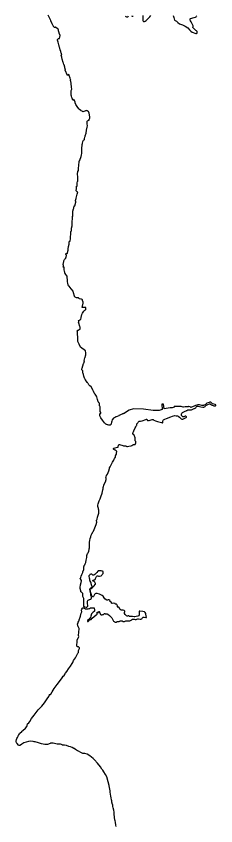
# Model space of a CAD drawing. Header units: inches. Extents: x 1341578 to 1502124, y 557203 to 748561.
# Drawn here: x 1470820 to 1472791, y 580473 to 588468 of the extents above; entities that cross this region are included whole.
import ezdxf

# ---------------------------------------------------------------- set-up
doc = ezdxf.new("R2010")
doc.units = ezdxf.units.IN
doc.header["$MEASUREMENT"] = 0
doc.layers.add('Zipcode', color=7, linetype='Continuous')

msp = doc.modelspace()

# ---------------------------------------------------------------- linework, layer by layer
at = {"layer": 'Zipcode'}
for points in [[(1471805.7, 580464.9), (1471803.8, 580480.8), (1471799.9, 580509.5), (1471796.6, 580522.9), (1471794.4, 580533.9), (1471791.9, 580554.1), (1471789, 580591.8), (1471787.2, 580610.7), (1471785.9, 580624.8), (1471785.3, 580627.2), (1471779.2, 580652), (1471775.7, 580665), (1471774.6, 580669.5), (1471772.9, 580675.8), (1471768.5, 580692.4), (1471767.2, 580697.1), (1471765.8, 580705.6), (1471763.3, 580718.9), (1471761, 580731.1), (1471758.3, 580750.9), (1471755.9, 580767.5), (1471749.6, 580805.9), (1471748, 580815.7), (1471747.3, 580819.7), (1471738.6, 580867.2), (1471737.9, 580870.8), (1471729.7, 580908.5), (1471714.7, 580956), (1471702.6, 580980.7), (1471685.9, 581005.6), (1471676, 581021.8), (1471667.4, 581031.9), (1471652.5, 581054.7), (1471623.8, 581092.8), (1471593, 581125.7), (1471579.6, 581137.7), (1471548.5, 581163.7), (1471522.6, 581179.4), (1471499.1, 581187.5), (1471498.3, 581187.7), (1471497.5, 581187.7), (1471493.6, 581187.8), (1471477.7, 581188.2), (1471471.3, 581192), (1471459.7, 581198.1), (1471435.5, 581210.5), (1471427, 581214.5), (1471416.8, 581219.3), (1471406.6, 581226.7), (1471393.4, 581236.2), (1471390.9, 581237.4), (1471371.4, 581246.2), (1471357.5, 581251.5), (1471340.6, 581257.9), (1471316.8, 581265.2), (1471296.8, 581268.9), (1471284.2, 581269), (1471279, 581268.9), (1471275, 581272.7), (1471267.9, 581275.8), (1471259.2, 581278.4), (1471243.1, 581280.1), (1471225.1, 581281), (1471185, 581289.1), (1471173.7, 581289.9), (1471163.8, 581289.1), (1471160.6, 581288.6), (1471154.2, 581285.9), (1471146.7, 581282.8), (1471140.2, 581280.7), (1471130.8, 581277.7), (1471130.4, 581277.7), (1471102.1, 581276), (1471069, 581283.6), (1471041.1, 581293), (1471007.4, 581302), (1470999.3, 581303.4), (1470997.9, 581303.6), (1470986.9, 581305.5), (1470963.8, 581307.8), (1470941.7, 581306), (1470920.3, 581300.3), (1470897.1, 581291.5), (1470885.2, 581286.5), (1470875.3, 581280.6), (1470861.6, 581271), (1470855.6, 581266.5), (1470851.2, 581264.8), (1470848.3, 581265.9), (1470843, 581269.7), (1470828.6, 581284.5), (1470823.2, 581292.9), (1470820.6, 581305.6), (1470820.4, 581309.2), (1470823.6, 581325.8), (1470827.3, 581334.1), (1470832.1, 581344.5), (1470839.3, 581359.8), (1470843.4, 581368.7), (1470845.4, 581371.5), (1470852.4, 581381.5), (1470853.1, 581382.3), (1470857.8, 581387.2), (1470874.8, 581405.3), (1470877.4, 581407.6), (1470885, 581414.3), (1470911.2, 581437.3), (1470911.8, 581437.8), (1470925.4, 581454.2), (1470928.5, 581464.4), (1470929, 581470.4), (1470930.9, 581475.4), (1470931.1, 581476), (1470933.4, 581479.2), (1470943.7, 581491.5), (1470954.3, 581504.1), (1470970.8, 581532.3), (1470996.7, 581564.2), (1471017.7, 581592.1), (1471036.8, 581616.9), (1471052.6, 581633.9), (1471072.7, 581655.2), (1471099.6, 581686.3), (1471126, 581727.5), (1471141.1, 581749.9), (1471148.4, 581766.9), (1471150.4, 581770.4), (1471151.7, 581771.4), (1471153.5, 581771.6), (1471155.2, 581770.6), (1471157.7, 581769.8), (1471158.4, 581770), (1471161.5, 581771.8), (1471175.8, 581797.7), (1471196.1, 581828.7), (1471224.7, 581869.2), (1471246.4, 581899.4), (1471273.2, 581935.5), (1471285.2, 581949.8), (1471294.2, 581959.1), (1471303.8, 581975), (1471306.6, 581981), (1471320.2, 581998.4), (1471337.3, 582023.3), (1471355.3, 582048.3), (1471373.6, 582075.3), (1471380.6, 582087.3), (1471386.8, 582104.8), (1471395.2, 582119.6), (1471406.5, 582133), (1471417.9, 582156.9), (1471429.1, 582177.8), (1471433.9, 582186.1), (1471434.3, 582199), (1471437, 582204.5), (1471442.7, 582216.7), (1471445, 582224.4), (1471445.4, 582229.3), (1471438.9, 582235.9), (1471434.9, 582239.4), (1471428.2, 582241.1), (1471426.5, 582241.5), (1471420.8, 582244.5), (1471419.7, 582246.7), (1471418, 582255.1), (1471423.4, 582294.8), (1471423.3, 582311.2), (1471424.2, 582314.1), (1471433.1, 582330.8), (1471436.4, 582333.6), (1471438.5, 582342.2), (1471437, 582353.5), (1471438.6, 582385), (1471442.6, 582418.3), (1471442.6, 582423.1), (1471439.6, 582429.7), (1471434.7, 582435.3), (1471432.2, 582438.9), (1471430, 582448.3), (1471429.5, 582450.4), (1471427.1, 582467.2), (1471427.8, 582472.2), (1471431.6, 582480.7), (1471433.7, 582485.4), (1471438, 582494.9), (1471446.4, 582516.5), (1471449.2, 582522.8), (1471455.3, 582544.6), (1471461.9, 582572), (1471466.8, 582587.2), (1471465.9, 582603.8), (1471468.1, 582613.5), (1471474.5, 582621.3), (1471476.8, 582624.7), (1471480.8, 582627), (1471485.9, 582627), (1471495.9, 582622.9), (1471505.7, 582617.3), (1471513.4, 582615.6), (1471514.6, 582615.1), (1471526.5, 582616.8), (1471531.5, 582616.8), (1471540.9, 582617.7), (1471545.4, 582619.3), (1471553.8, 582625.1), (1471559.5, 582627.1), (1471579.8, 582626.7), (1471587.6, 582626.5), (1471589.6, 582625.2), (1471591.1, 582623.4), (1471593.9, 582604.7), (1471594, 582597.9), (1471593.9, 582597.4), (1471593.3, 582593.4), (1471589.7, 582588.6), (1471579.3, 582582.3), (1471570.7, 582573.5), (1471564.4, 582565.2), (1471555.7, 582545), (1471552.5, 582530.9), (1471551.7, 582526.9), (1471539, 582511), (1471524.4, 582500.1), (1471522.8, 582496.9), (1471522.8, 582493.6), (1471525.5, 582491.3), (1471528.9, 582490.6), (1471530.8, 582491.1), (1471536.9, 582497.6), (1471544.8, 582506.1), (1471561.5, 582511.9), (1471570.3, 582522.5), (1471591.4, 582539.8), (1471609.4, 582556.4), (1471613.4, 582557.2), (1471615.9, 582558.7), (1471619.2, 582564.3), (1471620.8, 582567.2), (1471620.8, 582570.5), (1471619.2, 582576.3), (1471619.3, 582580.6), (1471620.3, 582581.7), (1471621.1, 582581.9), (1471623.1, 582581.9), (1471626, 582580.6), (1471628.8, 582579.8), (1471629.9, 582580), (1471630.4, 582580.1), (1471631.7, 582580.9), (1471633, 582582.2), (1471634.8, 582586.3), (1471637.1, 582588), (1471638.3, 582588.5), (1471641.9, 582587.5), (1471642.6, 582587), (1471643.6, 582583.4), (1471646.8, 582573.1), (1471647.1, 582572.1), (1471647.8, 582570.3), (1471650.6, 582563.8), (1471654.6, 582558.5), (1471656.7, 582557.4), (1471660, 582557.4), (1471668.5, 582558.1), (1471674.3, 582558.5), (1471675.8, 582558.6), (1471676.3, 582558.6), (1471679.9, 582558.6), (1471683, 582559.4), (1471683.9, 582562.1), (1471685, 582564.6), (1471687.3, 582567.9), (1471691.5, 582569.9), (1471693.6, 582570.2), (1471694.9, 582569.4), (1471695.1, 582569.1), (1471698.8, 582567.2), (1471700.9, 582567.4), (1471712.2, 582567.8), (1471717, 582566.8), (1471725.3, 582562.8), (1471741, 582549.6), (1471763.4, 582527.8), (1471771.9, 582515.1), (1471777.1, 582499.3), (1471780.4, 582493.6), (1471786.5, 582489.3), (1471790.8, 582486), (1471796.1, 582483.7), (1471802.6, 582483.3), (1471805.9, 582483.7), (1471817.3, 582490.8), (1471819.1, 582492.3), (1471822.6, 582492.3), (1471828.2, 582490.3), (1471831.4, 582490), (1471834.5, 582490), (1471837.4, 582491.3), (1471838.5, 582491.8), (1471842.7, 582493.7), (1471847.7, 582495.9), (1471853.7, 582498.5), (1471854.4, 582498.8), (1471858.9, 582498.9), (1471862.2, 582498.5), (1471865.5, 582497.5), (1471866.3, 582496.9), (1471869.6, 582493.9), (1471874, 582491.6), (1471881.7, 582491.8), (1471890.8, 582492.3), (1471903.7, 582495.8), (1471915.2, 582498.1), (1471925.8, 582498.2), (1471941.7, 582498.7), (1471947.9, 582501.4), (1471956.7, 582505.2), (1471958.2, 582505.9), (1471969.8, 582514), (1471973.8, 582515.2), (1471978.2, 582515), (1471985.7, 582513), (1471995.1, 582510.5), (1471995.7, 582510.3), (1471997.7, 582509.8), (1472000.4, 582509.1), (1472006.1, 582509.3), (1472012.7, 582512.5), (1472019.8, 582515.9), (1472023.1, 582516.6), (1472025.9, 582517.3), (1472027.2, 582517.6), (1472042.6, 582513.8), (1472050.4, 582513.3), (1472056.7, 582515.5), (1472061, 582518.3), (1472065.3, 582522.5), (1472073.9, 582532.3), (1472076.2, 582534.2), (1472079.5, 582534.3), (1472083.8, 582532.9), (1472098.7, 582530), (1472104.5, 582530.2), (1472107, 582531.2), (1472106.7, 582534.6), (1472104.5, 582540.3), (1472098.7, 582570.6), (1472093.8, 582578.2), (1472091.5, 582582.1), (1472088.5, 582584.8), (1472084.4, 582586.1), (1472069.6, 582588.1), (1472042.1, 582593.6), (1472038.2, 582594.1), (1472035.4, 582592.8), (1472033.7, 582591.5), (1472033.9, 582588.3), (1472034.2, 582584.3), (1472034.9, 582573.1), (1472033.9, 582566.8), (1472033.1, 582554.5), (1472032, 582551), (1472030.2, 582547.9), (1472020.6, 582544.9), (1472005.8, 582539.6), (1471992.1, 582535.9), (1471984.1, 582536), (1471967.4, 582538.7), (1471942.2, 582539.1), (1471938.3, 582540.8), (1471936.1, 582541.7), (1471932.8, 582545.4), (1471929.5, 582546.7), (1471926.7, 582547.2), (1471919.4, 582544.2), (1471916.9, 582544.2), (1471910.3, 582548.1), (1471896.5, 582560), (1471889.7, 582571.1), (1471889.2, 582577.9), (1471889.7, 582580.4), (1471894.4, 582588.4), (1471894.4, 582590.8), (1471893.4, 582593.6), (1471886.1, 582598.4), (1471875.4, 582602.4), (1471865.1, 582602.9), (1471859, 582601.5), (1471857.3, 582602.3), (1471853.5, 582605.7), (1471849.5, 582609.9), (1471847.2, 582610.8), (1471843.4, 582613.9), (1471840.6, 582623.8), (1471837.7, 582629.1), (1471834.7, 582631.3), (1471831.6, 582633.3), (1471828.1, 582633.9), (1471827, 582633.3), (1471826.1, 582629.8), (1471825.5, 582629.8), (1471824.5, 582629.9), (1471820.8, 582634.7), (1471819, 582640.5), (1471819, 582643.5), (1471819.3, 582647.1), (1471813.5, 582659.1), (1471810.7, 582660.9), (1471807, 582662.4), (1471803.4, 582662.5), (1471801.1, 582662.8), (1471800.1, 582663), (1471798.9, 582665.3), (1471797.2, 582669.3), (1471785, 582671.7), (1471767.8, 582669.9), (1471764.6, 582672.2), (1471757.3, 582680.1), (1471747, 582688.6), (1471745.9, 582690.9), (1471745.9, 582692.9), (1471747.8, 582697), (1471747.5, 582699.7), (1471742.4, 582702.5), (1471739.7, 582703.6), (1471733.1, 582704.1), (1471728.4, 582703.8), (1471721.7, 582700.9), (1471716.2, 582700.9), (1471709.6, 582704.5), (1471694, 582715.1), (1471687.5, 582723), (1471678.4, 582742.1), (1471668.1, 582748.5), (1471654.7, 582754.4), (1471644.2, 582762), (1471621.3, 582767.9), (1471606.6, 582767.4), (1471601.5, 582764.8), (1471594.2, 582756.8), (1471587.6, 582744), (1471584.1, 582737.2), (1471581.7, 582734.9), (1471579.7, 582734.7), (1471576.2, 582735.4), (1471573.9, 582736.4), (1471570.6, 582738.2), (1471566.6, 582743.2), (1471565.1, 582745.8), (1471563.2, 582752.9), (1471558.2, 582774.3), (1471553.2, 582791.7), (1471548.9, 582806.4), (1471548.9, 582807.7), (1471551.7, 582810.7), (1471554, 582812.4), (1471554.7, 582812.9), (1471560.6, 582816.8), (1471561.3, 582817.3), (1471571, 582824.3), (1471579.7, 582833.3), (1471579.8, 582833.4), (1471589.7, 582844.2), (1471599.6, 582855), (1471603.8, 582859.5), (1471604.8, 582863.5), (1471604.7, 582865), (1471604, 582867), (1471601.6, 582873.4), (1471595.8, 582880.3), (1471595.4, 582880.6), (1471590, 582884.3), (1471581.7, 582889.9), (1471579.4, 582891.6), (1471578, 582893), (1471578.3, 582896.9), (1471579.8, 582898.7), (1471580.8, 582899.5), (1471590.7, 582902.1), (1471590.9, 582902.2), (1471594.1, 582902.4), (1471597, 582904.2), (1471598.4, 582905.2), (1471603.3, 582916), (1471606.7, 582922.1), (1471614, 582935.3), (1471616.7, 582939), (1471618.3, 582940.5), (1471620.5, 582941), (1471623.3, 582940.7), (1471625, 582940.5), (1471632.1, 582939.4), (1471644.3, 582938.2), (1471659.7, 582942.9), (1471665.3, 582948.5), (1471669.4, 582954.8), (1471671.6, 582958.2), (1471677.4, 582965), (1471678.7, 582967.8), (1471680.2, 582977.9), (1471680.3, 582981.2), (1471678.4, 582984.7), (1471676.7, 582985.7), (1471673.4, 582987.1), (1471669.6, 582988.3), (1471658.6, 582990.9), (1471643.1, 582991.4), (1471638.7, 582991.5), (1471638.4, 582991.5), (1471634.2, 582991.3), (1471631.6, 582991.2), (1471629.5, 582989.9), (1471626.5, 582988), (1471615.3, 582975.6), (1471606.9, 582964), (1471606.4, 582963.2), (1471597.6, 582956.2), (1471592.8, 582953.9), (1471587.5, 582947.7), (1471583.4, 582947), (1471583, 582947.1), (1471578.4, 582948.4), (1471568.1, 582957.3), (1471565.6, 582958.9), (1471561.8, 582959.4), (1471557.7, 582959.4), (1471549.3, 582953.9), (1471548.7, 582953.5), (1471546.6, 582951.8), (1471543.3, 582949.1), (1471540, 582944.8), (1471538.7, 582941.8), (1471537.7, 582939), (1471538.4, 582934.7), (1471540.7, 582923.1), (1471542.6, 582913.1), (1471545.2, 582899.6), (1471546, 582896.4), (1471547.6, 582890.3), (1471552.7, 582880.8), (1471555.4, 582875.8), (1471555.9, 582875), (1471557.8, 582868.3), (1471558.1, 582867.2), (1471561.5, 582855.4), (1471564.3, 582847.9), (1471566.7, 582841.2), (1471568.2, 582837.2), (1471569, 582832.3), (1471568.7, 582829.6), (1471567.1, 582826.6), (1471554.8, 582818.3), (1471547.6, 582814.3), (1471546.4, 582812.5), (1471545.3, 582806.5), (1471545.8, 582803.4), (1471548.8, 582793.5), (1471552.8, 582770.5), (1471554, 582761.1), (1471554.1, 582760.4), (1471555, 582754.3), (1471555.3, 582751.7), (1471555.8, 582747.9), (1471561.8, 582728.4), (1471561.8, 582722.3), (1471560.8, 582717.8), (1471555.9, 582712.7), (1471553.1, 582709.8), (1471552.6, 582709.6), (1471543.6, 582705.7), (1471540, 582704.2), (1471527.1, 582696.9), (1471523.3, 582695), (1471520.3, 582689.6), (1471519.7, 582682.6), (1471521.5, 582672.4), (1471524.1, 582646), (1471523.4, 582639.2), (1471521.3, 582634.8), (1471518.8, 582631.3), (1471515.7, 582629.1), (1471514, 582629.3), (1471510, 582629.8), (1471499.3, 582631.6), (1471493.6, 582634.9), (1471490.8, 582636.5), (1471489.1, 582638.7), (1471488.6, 582641.3), (1471488, 582645.8), (1471487.9, 582651.6), (1471487.7, 582671.3), (1471489.2, 582692.2), (1471489.5, 582711.5), (1471487.8, 582719.5), (1471485, 582724.9), (1471481.3, 582732.4), (1471479.7, 582739.2), (1471479.3, 582750.8), (1471477.4, 582766.8), (1471476.1, 582770.8), (1471472.6, 582775.3), (1471465.5, 582779.2), (1471459.5, 582785.3), (1471457, 582794.4), (1471452.7, 582817.6), (1471452.3, 582831.2), (1471452.6, 582834.7), (1471453.8, 582846.9), (1471454.2, 582853.7), (1471461.8, 582875.7), (1471465.8, 582893.5), (1471465.7, 582895.5), (1471464.9, 582897.3), (1471458.4, 582904.2), (1471456, 582907.9), (1471454.1, 582910.7), (1471452.1, 582914), (1471451.8, 582917.1), (1471452.6, 582918.8), (1471454.6, 582919.8), (1471457.9, 582921.6), (1471458.6, 582922.6), (1471459.4, 582924.6), (1471461.2, 582937), (1471463, 582942.3), (1471463.3, 582943.2), (1471464.1, 582945.5), (1471464.1, 582945.6), (1471467.6, 582955.7), (1471476.8, 582974.5), (1471477.4, 582975.9), (1471479.8, 582980.8), (1471488.5, 583003.6), (1471489.6, 583030.8), (1471491.3, 583041.2), (1471492.9, 583045.1), (1471496.7, 583051.7), (1471502.3, 583060.5), (1471507.6, 583073.4), (1471509.5, 583094.9), (1471516.8, 583121.6), (1471519.1, 583141.1), (1471524.5, 583161.4), (1471529.3, 583169), (1471536.5, 583185.9), (1471541.1, 583202.3), (1471542.4, 583210.7), (1471542.9, 583215.4), (1471542.7, 583225.5), (1471542.7, 583242), (1471545.4, 583274.3), (1471547.1, 583289.6), (1471550.5, 583310), (1471555.8, 583328), (1471560.5, 583343.1), (1471568.3, 583356), (1471580.5, 583379.4), (1471581.9, 583382.6), (1471588.6, 583397.8), (1471610.7, 583450.1), (1471615.2, 583473.1), (1471613.5, 583486.8), (1471613.4, 583490.8), (1471615.8, 583495.6), (1471620.1, 583500.1), (1471624.6, 583522.6), (1471635.6, 583562.2), (1471636.2, 583578.3), (1471635.2, 583591.7), (1471633.1, 583600.1), (1471631.7, 583605.7), (1471626.9, 583625), (1471626.8, 583632.2), (1471626.9, 583638.8), (1471629, 583651.3), (1471640, 583682.6), (1471645.9, 583696.4), (1471648.6, 583702.7), (1471656.1, 583720.4), (1471669.8, 583759.6), (1471676.6, 583790), (1471678.8, 583802.3), (1471679.3, 583814.9), (1471689.8, 583846.2), (1471701, 583870.6), (1471709.3, 583891.6), (1471707.8, 583903.7), (1471706.7, 583912.9), (1471707.6, 583919.9), (1471713.4, 583932.4), (1471721.6, 583947.3), (1471734.3, 583978.1), (1471741.2, 584003.1), (1471743, 584009.6), (1471747.3, 584016.8), (1471762.7, 584045.3), (1471772.7, 584064.7), (1471783.3, 584084.4), (1471788.4, 584090.1), (1471791.7, 584103.1), (1471793.1, 584107.6), (1471795.4, 584109.4), (1471800, 584110.2), (1471802.3, 584114.2), (1471802.2, 584119.1), (1471802, 584125.3), (1471801.9, 584129.2), (1471804.2, 584133.3), (1471809, 584142.8), (1471810.4, 584152.6), (1471813.3, 584169.2), (1471811.1, 584172.8), (1471808.7, 584175.4), (1471796.7, 584181.2), (1471785.6, 584188.7), (1471785.2, 584189), (1471782.5, 584192.8), (1471782.4, 584196.9), (1471782.4, 584200.7), (1471784.2, 584202.4), (1471786.1, 584203.6), (1471787.3, 584203.9), (1471797.7, 584206.9), (1471821.8, 584212.1), (1471825.8, 584213.4), (1471827, 584216.8), (1471828.9, 584228.2), (1471831, 584231.4), (1471832.1, 584233.1), (1471834.1, 584235.6), (1471837.7, 584237.6), (1471840.5, 584238), (1471848.8, 584235.5), (1471862.8, 584231.2), (1471871.8, 584227.6), (1471879.1, 584224.6), (1471891.1, 584224.8), (1471901.4, 584224.5), (1471907, 584221.4), (1471911.9, 584219.8), (1471919.3, 584219.9), (1471933, 584223.8), (1471955.7, 584225.7), (1471961.6, 584228.6), (1471970.5, 584233.9), (1471974.8, 584236.6), (1471978.9, 584238.5), (1471989, 584238.3), (1471992.8, 584238.9), (1471994.3, 584240), (1472000.7, 584254.9), (1472002.6, 584263.2), (1472000.9, 584267.3), (1471996.4, 584274.4), (1471995.7, 584277.3), (1471995.7, 584281.8), (1471995.9, 584291.4), (1471995.8, 584299.9), (1471994.3, 584305.8), (1471984.4, 584330.9), (1471980.5, 584336.3), (1471977.8, 584338), (1471977, 584338.6), (1471973.3, 584342.2), (1471972.9, 584345), (1471972.7, 584346.8), (1471973.1, 584354.1), (1471974.4, 584359.9), (1471977.8, 584364.3), (1471983.3, 584372), (1471995.5, 584403), (1472001.6, 584414.3), (1472008.2, 584424.7), (1472010.1, 584430.9), (1472011.2, 584438.3), (1472011.1, 584441.7), (1472014.7, 584446.3), (1472022.6, 584454.1), (1472025.7, 584457.6), (1472029.7, 584465), (1472031.3, 584467.3), (1472034, 584468.5), (1472035.6, 584468.5), (1472039.8, 584468.1), (1472047.7, 584468.9), (1472064.2, 584473.2), (1472101.8, 584486.9), (1472105.8, 584488.1), (1472108.9, 584487.8), (1472110.1, 584486.2), (1472110.7, 584484.5), (1472111, 584483.8), (1472112.5, 584480.7), (1472115.7, 584475.8), (1472117.6, 584474.7), (1472121.6, 584474.1), (1472125.2, 584473.8), (1472129.5, 584474.2), (1472133.1, 584476.2), (1472142.9, 584479.5), (1472162.5, 584485.4), (1472166, 584485.5), (1472168.1, 584485.5), (1472172.8, 584484.5), (1472173.1, 584484.4), (1472176.2, 584482.8), (1472180.7, 584480.5), (1472196.8, 584473.5), (1472216.8, 584466.6), (1472227.8, 584461.6), (1472253.3, 584455.2), (1472260.3, 584453.8), (1472265.4, 584454.2), (1472267.4, 584455.1), (1472268.7, 584457.2), (1472268.6, 584461.7), (1472267.7, 584468.5), (1472268, 584469.8), (1472268.9, 584474), (1472270.7, 584477.7), (1472273.1, 584481.5), (1472274.8, 584482.2), (1472280.4, 584484.4), (1472288.3, 584487.5), (1472305.8, 584494.6), (1472346, 584510.4), (1472361.8, 584517.1), (1472386.6, 584523.6), (1472398.5, 584523.2), (1472412.5, 584521.1), (1472419.6, 584519.4), (1472422.6, 584517.5), (1472423.6, 584516.8), (1472432.3, 584509.6), (1472446.1, 584496.7), (1472450.6, 584493.3), (1472456.8, 584490.4), (1472460.8, 584489), (1472465.4, 584489), (1472471.9, 584491.9), (1472486.7, 584498.3), (1472498.4, 584504.6), (1472500.8, 584508.4), (1472500.8, 584510.4), (1472500.4, 584512.9), (1472498.4, 584516.2), (1472496.5, 584517.3), (1472493.7, 584518.3), (1472490.7, 584518.2), (1472487.9, 584517.2), (1472474.7, 584512.5), (1472467.8, 584512.3), (1472464.4, 584513.2), (1472461.6, 584515.3), (1472453.5, 584525.5), (1472451.3, 584529.3), (1472451.7, 584532.4), (1472453, 584538.8), (1472456.3, 584547.3), (1472461.9, 584553.5), (1472470.1, 584558.7), (1472489.7, 584569.1), (1472497.3, 584572.6), (1472502.8, 584575.1), (1472503.3, 584575.3), (1472515, 584580.7), (1472515.4, 584580.9), (1472517.5, 584581.9), (1472518, 584582), (1472521.5, 584582.2), (1472529.6, 584580.9), (1472541.1, 584579.6), (1472542, 584579.8), (1472549.5, 584580.9), (1472550.6, 584581.3), (1472558.9, 584584), (1472578.3, 584592.6), (1472579, 584592.9), (1472592.3, 584602.1), (1472600.6, 584612.6), (1472606.4, 584616.2), (1472608.7, 584616.2), (1472616, 584616.1), (1472644.4, 584610.4), (1472664.5, 584606.7), (1472673.8, 584607.2), (1472678.9, 584609.2), (1472684.6, 584613.8), (1472690, 584621.5), (1472692.1, 584623), (1472712.9, 584632.9), (1472727.3, 584640.6), (1472731.1, 584640.7), (1472734.5, 584640.2), (1472738.5, 584637.4), (1472747.4, 584631.4), (1472771.5, 584620.7), (1472779.5, 584620), (1472784.5, 584620.5), (1472787.6, 584621.1), (1472788.6, 584621.2), (1472790.9, 584623.4), (1472790.9, 584624.9), (1472789.6, 584630.9), (1472785.4, 584634.8), (1472757.5, 584641.2), (1472748.9, 584650), (1472744, 584654.6), (1472740.4, 584656), (1472730.4, 584656.9), (1472723.8, 584653.8), (1472702.1, 584646.5), (1472697.6, 584643.3), (1472692, 584638.1), (1472684.4, 584631), (1472674.9, 584627.7), (1472672.7, 584626.9), (1472669.2, 584625.4), (1472661.4, 584625.1), (1472651.5, 584624.9), (1472631.4, 584629.8), (1472614, 584629.5), (1472605.1, 584628.5), (1472604.7, 584628.4), (1472591.5, 584622.9), (1472578.7, 584616.4), (1472551.1, 584605.8), (1472545.4, 584604.5), (1472543.9, 584605), (1472539, 584609.4), (1472525.8, 584613.7), (1472522.4, 584613.2), (1472522, 584613.2), (1472521.8, 584612.9), (1472519.6, 584610.8), (1472517.6, 584609.6), (1472514, 584609.2), (1472504.2, 584609.3), (1472497.3, 584609.4), (1472494.2, 584609.4), (1472486.9, 584609.1), (1472470.5, 584608.2), (1472467.4, 584608.1), (1472450.1, 584612.3), (1472406, 584614.3), (1472381.6, 584612.9), (1472380, 584612.8), (1472380, 584612.7), (1472380.7, 584608.3), (1472359.4, 584602.1), (1472351.9, 584601.1), (1472339.8, 584599.5), (1472281, 584591.7), (1472275.2, 584638.5), (1472273.1, 584638.2), (1472266, 584637.4), (1472258.3, 584636.4), (1472263, 584584.8), (1472232, 584574.7), (1472173, 584575.7), (1472077.1, 584586.3), (1471977.7, 584591.2), (1471934.5, 584576.8), (1471878.6, 584541), (1471876.1, 584544.7), (1471871.1, 584541.6), (1471865.1, 584538), (1471856.3, 584533.9), (1471855.8, 584533.7), (1471837.6, 584525.2), (1471836.4, 584524.7), (1471835, 584524.1), (1471832.6, 584523), (1471816.9, 584516.1), (1471807, 584511.8), (1471804.4, 584510.6), (1471803.4, 584510.2), (1471800.6, 584509), (1471799, 584508.3), (1471797.1, 584507), (1471795.1, 584505.8), (1471781.3, 584497.2), (1471779.6, 584496.2), (1471777.7, 584495.1), (1471777, 584494.7), (1471771, 584486.3), (1471767.3, 584481.5), (1471764.1, 584468.8), (1471762, 584460.8), (1471762, 584460.6), (1471759.6, 584451.3), (1471758.8, 584445.5), (1471756.4, 584439.9), (1471753, 584434.3), (1471751.2, 584432.8), (1471748.8, 584430.8), (1471746.6, 584430.3), (1471742, 584430.5), (1471736.9, 584430.6), (1471733.3, 584430.6), (1471726.5, 584432.1), (1471722.1, 584433.5), (1471721.7, 584433.6), (1471713.2, 584436.3), (1471707.4, 584438.7), (1471705, 584440.6), (1471693.4, 584451.4), (1471673.2, 584478.1), (1471656.9, 584501.8), (1471646.9, 584521.7), (1471645.5, 584527.8), (1471644.5, 584534.7), (1471644.5, 584538.1), (1471645.6, 584540.7), (1471646.7, 584542.4), (1471649.9, 584544.4), (1471654.7, 584545.6), (1471656.1, 584546), (1471657.3, 584555.8), (1471657.3, 584556.3), (1471656.5, 584556.4), (1471654.4, 584556.5), (1471652.3, 584556.6), (1471651.5, 584556.7), (1471650.7, 584556.7), (1471649.6, 584559.7), (1471649.5, 584569.2), (1471649.4, 584575), (1471649.4, 584580.1), (1471650.2, 584599.1), (1471650.5, 584605.3), (1471649.7, 584610.4), (1471645.2, 584615.6), (1471644, 584621.3), (1471643.4, 584640.8), (1471642, 584644.1), (1471638.8, 584648.5), (1471636.3, 584650.5), (1471632.7, 584655.4), (1471630.6, 584661.2), (1471623, 584684.1), (1471616.2, 584710.7), (1471614.3, 584716.3), (1471600.4, 584736.3), (1471596.3, 584734.6), (1471595.4, 584736.8), (1471590.9, 584749.7), (1471590.7, 584750.3), (1471581.9, 584766.8), (1471580.9, 584768.7), (1471578.1, 584774.2), (1471572.7, 584786.2), (1471561.1, 584809.4), (1471560.1, 584811.3), (1471556.1, 584813.6), (1471555.3, 584814), (1471550.9, 584816.3), (1471548.1, 584818.3), (1471538.2, 584828.9), (1471530.7, 584839.8), (1471527.4, 584844.5), (1471527.3, 584844.7), (1471523.7, 584849.9), (1471522.4, 584851.7), (1471504.8, 584876.9), (1471502.9, 584880.4), (1471500.8, 584884.2), (1471498.8, 584887.8), (1471495.9, 584893), (1471487.8, 584913.6), (1471483.6, 584928.9), (1471480.7, 584940.2), (1471479.5, 584944.9), (1471478.1, 584950), (1471478, 584962.2), (1471477.3, 584965.9), (1471477.3, 584965.9), (1471477.2, 584966.1), (1471473.8, 584969.8), (1471472.6, 584971.7), (1471469.8, 584976.2), (1471469.3, 584977), (1471468.8, 584977.7), (1471468.3, 584980), (1471468.5, 584980.5), (1471472.2, 584995.7), (1471473.3, 585000), (1471475.5, 585008.8), (1471476.8, 585013.8), (1471478.4, 585013.8), (1471479.1, 585013.8), (1471479.8, 585016.4), (1471485.9, 585038.3), (1471487.2, 585042.7), (1471493.4, 585065.1), (1471493.8, 585066.4), (1471492.7, 585067), (1471492.1, 585067.2), (1471492.3, 585067.9), (1471499.1, 585094.1), (1471500.3, 585098.8), (1471504.7, 585115.3), (1471505.3, 585117.8), (1471506.5, 585117.8), (1471507.6, 585117.8), (1471507, 585137.7), (1471506.9, 585143.5), (1471506.2, 585164), (1471456.2, 585200.7), (1471455.9, 585201.3), (1471453.5, 585206.5), (1471443.6, 585228), (1471439.6, 585236.6), (1471439.4, 585237.1), (1471429.9, 585255.5), (1471427.5, 585260.2), (1471429.4, 585260.8), (1471430.5, 585261.2), (1471428.8, 585285), (1471428.4, 585289.8), (1471424.8, 585337.6), (1471424, 585348.4), (1471423.9, 585353.2), (1471424, 585355.3), (1471424.2, 585361.3), (1471424.2, 585363.6), (1471425.1, 585365.4), (1471426.7, 585366.3), (1471430.4, 585368.5), (1471430.6, 585368.6), (1471442.3, 585372.8), (1471451.7, 585376.2), (1471451.9, 585376.2), (1471452.9, 585377.4), (1471453.1, 585379.9), (1471451.7, 585390.1), (1471450.9, 585396), (1471450.6, 585398), (1471448.3, 585405.1), (1471438.3, 585435.8), (1471437.9, 585436.8), (1471436.3, 585447.1), (1471440.2, 585449.1), (1471439.3, 585456.3), (1471437, 585458.9), (1471433.8, 585460.4), (1471433.8, 585461.1), (1471434.1, 585461.7), (1471435.2, 585462.2), (1471438.8, 585463.4), (1471445, 585466.2), (1471448.5, 585468.4), (1471451.3, 585470.1), (1471457, 585475.7), (1471461, 585489), (1471465.9, 585513.7), (1471467, 585519.6), (1471467.8, 585523.5), (1471474, 585534.7), (1471487.8, 585556.6), (1471498, 585566), (1471505.2, 585569.5), (1471506.4, 585570.6), (1471507.6, 585571.6), (1471508.3, 585577.4), (1471509.3, 585585.2), (1471509.3, 585589.2), (1471507.8, 585591.2), (1471507.3, 585591.6), (1471500.9, 585591.9), (1471496.9, 585592.1), (1471476.6, 585591.8), (1471474.8, 585591.8), (1471472.4, 585593), (1471472.3, 585595), (1471472.5, 585598.7), (1471473.3, 585605.9), (1471480.9, 585633), (1471481.4, 585645.4), (1471476.3, 585660.2), (1471474.4, 585667.4), (1471470.9, 585670.2), (1471464.7, 585673.2), (1471457.4, 585674.2), (1471444.6, 585676), (1471443.1, 585676.8), (1471441.4, 585680.6), (1471441.3, 585680.8), (1471437.6, 585684.2), (1471434.9, 585685.9), (1471431.1, 585687), (1471428.7, 585687), (1471428.7, 585687), (1471421.9, 585686.9), (1471417.9, 585686.4), (1471414.8, 585687.6), (1471409.2, 585689.8), (1471403.3, 585694), (1471402.2, 585695.2), (1471402.2, 585695.2), (1471396.8, 585701.2), (1471395.1, 585704.9), (1471386.5, 585735.4), (1471384.8, 585740.6), (1471383.4, 585745.3), (1471381.3, 585751.8), (1471367.2, 585771.4), (1471364.6, 585775), (1471342.4, 585801.8), (1471338.3, 585807), (1471334.9, 585811.2), (1471332.2, 585818.8), (1471330.5, 585826.1), (1471326.9, 585850.8), (1471326.5, 585857.5), (1471326.3, 585862.5), (1471324.8, 585889.8), (1471324.2, 585897.7), (1471322.6, 585900.9), (1471321, 585904.6), (1471310.5, 585916.8), (1471302.4, 585927), (1471301.1, 585929.1), (1471300.7, 585931.4), (1471299, 585941.4), (1471297.9, 585947.9), (1471294.5, 585967.9), (1471293.8, 585976.4), (1471293.6, 585978), (1471292.7, 585988.3), (1471285.5, 585989), (1471285.1, 585989.1), (1471285.8, 585999.3), (1471286.2, 586006.1), (1471286.5, 586012), (1471283.5, 586012.9), (1471284.7, 586023.4), (1471285.9, 586029.6), (1471289.2, 586046.1), (1471289.5, 586047.7), (1471290.2, 586051.2), (1471290.5, 586052.5), (1471297.7, 586063.9), (1471300.8, 586068.6), (1471304.1, 586073.8), (1471305.5, 586073.5), (1471307.3, 586073.1), (1471311.8, 586082.2), (1471313.8, 586093.2), (1471314.3, 586095.3), (1471315.7, 586101.3), (1471317.9, 586111.1), (1471316.8, 586111.5), (1471309.4, 586113.8), (1471312.3, 586128.8), (1471325.3, 586126.2), (1471326.8, 586125.9), (1471330.9, 586146.9), (1471331.9, 586156.4), (1471333.9, 586174.1), (1471334.9, 586180.4), (1471336, 586186.8), (1471336.8, 586192.3), (1471341.7, 586215.3), (1471344.1, 586230.9), (1471343.8, 586239.4), (1471345, 586243.1), (1471347.2, 586246.3), (1471349.5, 586247.1), (1471352.5, 586247.6), (1471353.4, 586247.8), (1471355.2, 586273.9), (1471355.6, 586278.7), (1471358.9, 586326.7), (1471359.2, 586331.1), (1471360, 586342.4), (1471365.7, 586348.1), (1471366.6, 586368.1), (1471367, 586374), (1471371.5, 586399.1), (1471371.9, 586406.4), (1471372.4, 586415.8), (1471372.8, 586421.9), (1471373.1, 586427.6), (1471373.2, 586429.5), (1471374.1, 586446.4), (1471374.8, 586460), (1471375.2, 586465.8), (1471376.6, 586491.9), (1471377.6, 586491.7), (1471377.9, 586491.7), (1471379, 586512.8), (1471379.2, 586517.8), (1471379.3, 586518.9), (1471380.8, 586543.9), (1471386.3, 586565.3), (1471387.8, 586571), (1471393.9, 586594.9), (1471394, 586595.3), (1471394.3, 586595.3), (1471398, 586594.5), (1471408.2, 586630.5), (1471409, 586638.5), (1471408.4, 586640.1), (1471406.6, 586642.8), (1471406, 586643.6), (1471406.1, 586645.2), (1471406.2, 586646.5), (1471408.4, 586658.1), (1471410.9, 586667.1), (1471411.7, 586669.9), (1471412.4, 586672.6), (1471419.1, 586696.6), (1471423.3, 586711.6), (1471428.4, 586729.8), (1471427.3, 586731.9), (1471423.1, 586734.6), (1471415.6, 586738.8), (1471414.1, 586740.3), (1471412.3, 586742.1), (1471412.3, 586745.1), (1471414.2, 586766.5), (1471414.8, 586772.2), (1471416.5, 586791.1), (1471420.3, 586790.8), (1471421, 586790.7), (1471423.3, 586816.8), (1471423.9, 586823.1), (1471425, 586835.7), (1471425.5, 586836.4), (1471429.5, 586838.9), (1471428.4, 586861.2), (1471427.6, 586879.5), (1471427.3, 586885.8), (1471426.4, 586904), (1471428.6, 586942.4), (1471429.9, 586942.2), (1471434.6, 586941.5), (1471435.1, 586956.5), (1471435.3, 586962.8), (1471435.4, 586965.7), (1471441.9, 587031.2), (1471442.8, 587040.3), (1471445.6, 587040.9), (1471445.8, 587041), (1471447.7, 587041.8), (1471449.8, 587046.5), (1471460.4, 587081.6), (1471465.5, 587099.8), (1471468.7, 587112.3), (1471468.4, 587121.3), (1471467.9, 587138.6), (1471468.3, 587148.7), (1471468.7, 587157.8), (1471469.4, 587174.2), (1471469.6, 587177.4), (1471470.2, 587186), (1471471.1, 587200.1), (1471474.1, 587212.4), (1471479.1, 587230.2), (1471483.6, 587244.1), (1471485.5, 587245.1), (1471491.1, 587246.7), (1471493, 587248), (1471494, 587250.2), (1471496.3, 587261.5), (1471498.8, 587272.5), (1471500.2, 587278.5), (1471502.3, 587286.5), (1471509.7, 587314.3), (1471515.2, 587342), (1471519.9, 587373.5), (1471523.1, 587386.8), (1471520.4, 587404.8), (1471522.6, 587430.8), (1471523.3, 587433.8), (1471523.4, 587434), (1471531.3, 587439.1), (1471533.6, 587440.3), (1471534.1, 587442.5), (1471536.1, 587442.6), (1471538.9, 587442.9), (1471539.6, 587442.9), (1471539.8, 587443.5), (1471542.4, 587449.8), (1471542.9, 587450.4), (1471545.6, 587453.8), (1471546.3, 587459.9), (1471546.5, 587475.9), (1471541.3, 587510.8), (1471535.5, 587525.8), (1471528, 587531.8), (1471523.3, 587534.1), (1471519.4, 587535.1), (1471519.3, 587535.1), (1471515.2, 587536.1), (1471503.7, 587533.4), (1471498.4, 587531.5), (1471488.2, 587527.8), (1471478.7, 587525.3), (1471475.2, 587525.6), (1471470.9, 587528.8), (1471460.7, 587535.1), (1471458.7, 587536.3), (1471445.5, 587546.8), (1471439.9, 587553.2), (1471421.2, 587575.3), (1471408.6, 587597.7), (1471403.2, 587612.9), (1471401.1, 587619), (1471393.2, 587642), (1471392.5, 587644.2), (1471382.3, 587639.6), (1471380.8, 587638.9), (1471373.3, 587659.5), (1471371.1, 587665.3), (1471366.7, 587677.4), (1471363.1, 587687), (1471362.9, 587687.6), (1471362.9, 587691.8), (1471362.7, 587723.9), (1471362.7, 587729.2), (1471362.7, 587733.8), (1471368.3, 587747.3), (1471368.4, 587747.6), (1471365.5, 587768.9), (1471364.8, 587774.6), (1471361.6, 587797.4), (1471362.8, 587798.1), (1471364.3, 587798.9), (1471362.8, 587805.4), (1471355.6, 587836.7), (1471358.3, 587839), (1471357.5, 587841.6), (1471352.8, 587857.2), (1471349.6, 587866.2), (1471347.7, 587871.6), (1471341, 587890.8), (1471335, 587887.9), (1471326.4, 587883.7), (1471316.2, 587906.2), (1471314.1, 587910.8), (1471302.6, 587936.2), (1471305.2, 587937.5), (1471306.1, 587937.9), (1471300.6, 587958), (1471300.2, 587959.9), (1471299.1, 587964.8), (1471293.8, 587988), (1471290.5, 587989.9), (1471286.5, 588004), (1471285, 588009.3), (1471275, 588044.7), (1471271, 588058.8), (1471269.3, 588064.9), (1471264.5, 588081.8), (1471271.5, 588083.6), (1471263.8, 588106.5), (1471262, 588112), (1471259.8, 588118.6), (1471255.9, 588136.4), (1471251.1, 588152.8), (1471249.5, 588158.3), (1471244.3, 588175.8), (1471242.6, 588183), (1471242, 588185.7), (1471235.5, 588212.9), (1471232.7, 588220.3), (1471228.7, 588231.3), (1471228.7, 588236.2), (1471232.5, 588243.7), (1471234, 588244.9), (1471238.6, 588246.6), (1471244.7, 588247.2), (1471246.9, 588247.4), (1471252.9, 588276), (1471245.5, 588300.4), (1471244.6, 588303.1), (1471238.7, 588324.7), (1471237.2, 588334.6), (1471237, 588336.5), (1471236.7, 588336.7), (1471227.3, 588344.4), (1471227.1, 588344.6), (1471209, 588359.4), (1471207.4, 588359.1), (1471200.4, 588358.1), (1471197.4, 588358.1), (1471195.2, 588359.3), (1471190, 588365.9), (1471188.6, 588368.5), (1471185.9, 588373.3), (1471174.5, 588394.3), (1471163.2, 588421.8), (1471162.9, 588422.4), (1471162.1, 588424), (1471158.9, 588430.7), (1471154.2, 588440.2), (1471149, 588451.9), (1471135.9, 588476.7)], [(1471897.3, 588469.2), (1471903.3, 588465.8), (1471910.3, 588462.3), (1471915, 588461.5), (1471921.2, 588461.8), (1471923.6, 588462.8), (1471926.1, 588465.7), (1471930.4, 588470.9)], [(1471957.3, 588470.3), (1471964.8, 588468), (1471970.3, 588468), (1471975.6, 588469.1)], [(1472069.5, 588475.5), (1472069.5, 588465.8), (1472071.2, 588426.8), (1472074.4, 588419), (1472075.9, 588416.5), (1472078.1, 588415.5), (1472083.6, 588415.5), (1472088.3, 588415.9), (1472092.2, 588418.2), (1472105, 588426.8), (1472119, 588441.3), (1472138.2, 588462.8), (1472148.9, 588473.5)], [(1472370.5, 588474.4), (1472375.7, 588456.6), (1472379.3, 588441.4), (1472383.5, 588430.4), (1472402.4, 588417.4), (1472417.3, 588406.1), (1472433.5, 588393.1), (1472460.9, 588381.4), (1472488.3, 588370.7), (1472515, 588353.5), (1472532.3, 588334.5), (1472543.7, 588319.4), (1472559.2, 588311.6), (1472592.3, 588297.4), (1472595.8, 588296.6), (1472601, 588297.5), (1472604.8, 588299.2), (1472606.5, 588301.5), (1472606.9, 588303.3), (1472606.9, 588308.5), (1472605.7, 588316), (1472604.5, 588318.8), (1472601.9, 588323.2), (1472600.7, 588323.7), (1472593.7, 588326.1), (1472582.3, 588337.2), (1472568.4, 588352.5), (1472565.5, 588355.5), (1472565, 588360.2), (1472567.5, 588365.7), (1472567.8, 588368.2), (1472566.8, 588373.2), (1472559.4, 588386.8), (1472546.1, 588411.6), (1472540.6, 588423.6), (1472536.5, 588431.6), (1472536.4, 588435.6), (1472536.3, 588439.3), (1472538, 588442.1), (1472542, 588443.8), (1472577.8, 588455.9), (1472591.1, 588459.7), (1472597.6, 588462.2), (1472600.3, 588466.9), (1472602.1, 588471.4)]]:
    msp.add_lwpolyline(points, dxfattribs=at)

doc.saveas('drawing.dxf')
